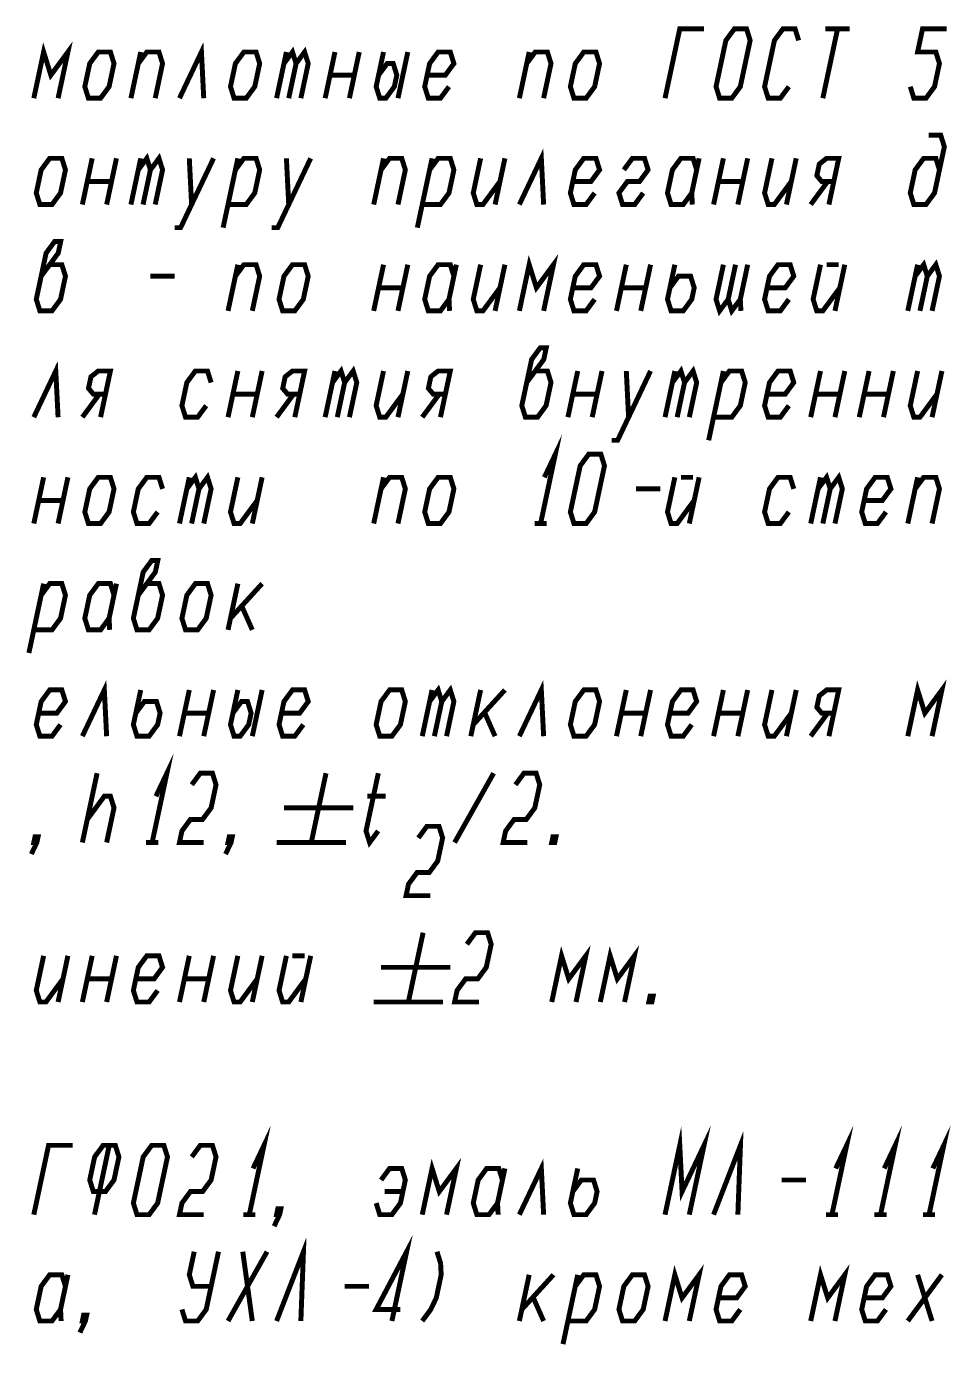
# Model space of a CAD drawing. Header units: millimetres. Extents: x 0 to 630, y 0 to 297.
# Drawn here: x 486.6 to 533.2, y 70.4 to 137 of the extents above; entities that cross this region are included whole.
import ezdxf

# ---------------------------------------------------------------- set-up
doc = ezdxf.new("R2010")
doc.units = ezdxf.units.MM
doc.header["$LTSCALE"] = 34.65
doc.layers.get('0').update_dxf_attribs({"linetype": 'CONTINUOUS'})

msp = doc.modelspace()

# ---------------------------------------------------------------- linework, layer by layer
at = {"color": 2, "linetype": 'CONTINUOUS', "const_width": 0.25}
for points in [[(518.8077686, 133.3911896), (519.5517023, 136.891181), (520.7767108, 136.891181)], [(521.5640186, 133.3911896), (521.3817554, 133.9745279), (521.8777112, 136.3078619), (522.3079523, 136.891181), (522.9204565, 136.891181), (523.1027197, 136.3078619), (522.6067639, 133.9745279), (522.1765228, 133.3911896), (521.5640186, 133.3911896)], [(525.5527368, 136.3078619), (525.3704736, 136.891181), (524.7579694, 136.891181), (524.3277283, 136.3078619), (523.8317725, 133.9745279), (524.0140356, 133.3911896), (524.6265015, 133.3911896), (525.0567426, 133.9745279)], [(527.5142194, 136.891181), (526.7702856, 133.3911896)], [(526.9017151, 136.891181), (528.1267236, 136.891181)], [(531.1817468, 133.9745279), (531.36401, 133.3911896), (531.9765143, 133.3911896), (532.4067554, 133.9745279), (532.6547333, 135.1411853), (532.4724701, 135.7245236), (531.5537329, 135.7245236), (531.8017108, 136.891181), (533.0267194, 136.891181)], [(486.9577771, 133.3911896), (487.4537329, 135.7245236), (487.8182593, 134.557847), (488.6787415, 135.7245236), (488.1827856, 133.3911896)], [(494.3077515, 133.3911896), (495.41625, 135.7245236), (495.53276, 133.3911896)], [(499.5797333, 135.1411853), (500.0099744, 135.7245236), (500.1922375, 135.1411853), (499.8202515, 133.3911896)], [(500.1922375, 135.1411853), (500.6224786, 135.7245236), (500.8047418, 135.1411853), (500.4327557, 133.3911896)], [(489.5317639, 133.9745279), (489.7140271, 133.3911896), (490.3265314, 133.3911896), (490.7567725, 133.9745279), (491.0047504, 135.1411853), (490.8224872, 135.7245236), (490.2099829, 135.7245236), (489.7797418, 135.1411853), (489.5317639, 133.9745279)], [(491.8577728, 133.3911896), (492.3537286, 135.7245236)], [(492.2297589, 135.1411853), (492.66, 135.7245236), (493.2724658, 135.7245236), (493.454729, 135.1411853), (493.0827814, 133.3911896)], [(496.8817767, 133.9745279), (497.0640015, 133.3911896), (497.6765057, 133.3911896), (498.1067468, 133.9745279), (498.3547247, 135.1411853), (498.1725, 135.7245236), (497.5599957, 135.7245236), (497.1297546, 135.1411853), (496.8817767, 133.9745279)], [(499.2077856, 133.3911896), (499.7037415, 135.7245236)], [(501.6577643, 133.3911896), (502.1537201, 135.7245236)], [(503.3787286, 135.7245236), (502.8827728, 133.3911896)], [(504.6037372, 135.7245236), (504.2317511, 133.9745279), (504.4140143, 133.3911896), (504.7202856, 133.3911896), (505.1505267, 133.9745279), (505.2744965, 134.557847), (505.0922333, 135.1411853), (504.7860004, 135.1411853), (504.3557593, 134.557847)], [(505.8287457, 135.7245236), (505.3327515, 133.3911896)], [(506.8057379, 134.557847), (507.7245135, 134.557847), (508.1547546, 135.1411853), (507.9724915, 135.7245236), (507.3599872, 135.7245236), (506.9297461, 135.1411853), (506.6817682, 133.9745279), (506.8640314, 133.3911896), (507.4765356, 133.3911896), (507.9067767, 133.9745279)], [(511.4577557, 133.3911896), (511.95375, 135.7245236)], [(511.8297418, 135.1411853), (512.2599829, 135.7245236), (512.8724872, 135.7245236), (513.0547504, 135.1411853), (512.6827643, 133.3911896)], [(514.0317426, 133.9745279), (514.2140057, 133.3911896), (514.82651, 133.3911896), (515.2567511, 133.9745279), (515.504729, 135.1411853), (515.3224658, 135.7245236), (514.71, 135.7245236), (514.2797589, 135.1411853), (514.0317426, 133.9745279)], [(501.9057422, 134.557847), (503.1307507, 134.557847)], [(532.6547333, 129.7738998), (532.4724701, 130.3572382), (531.8599658, 130.3572382), (531.4297247, 129.7738998), (531.1817468, 128.6072424), (531.36401, 128.0239041), (531.9765143, 128.0239041), (532.4067554, 128.6072424), (532.9027112, 130.9405765), (532.720448, 131.5238956), (532.1079822, 131.5238956)], [(492.2297589, 129.7738998), (492.66, 130.3572382), (492.8422247, 129.7738998), (492.4702771, 128.0239041)], [(492.8422247, 129.7738998), (493.2724658, 130.3572382), (493.454729, 129.7738998), (493.0827814, 128.0239041)], [(511.4577557, 128.0239041), (512.5662158, 130.3572382), (512.6827643, 128.0239041)], [(487.0817468, 128.6072424), (487.26401, 128.0239041), (487.8765143, 128.0239041), (488.3067554, 128.6072424), (488.5547333, 129.7738998), (488.3724701, 130.3572382), (487.7599658, 130.3572382), (487.3297247, 129.7738998), (487.0817468, 128.6072424)], [(489.4077557, 128.0239041), (489.90375, 130.3572382)], [(491.1287201, 130.3572382), (490.6327643, 128.0239041)], [(491.8577728, 128.0239041), (492.3537286, 130.3572382)], [(494.0597736, 126.8572275), (494.3660449, 126.8572275), (496.0287158, 130.3572382)], [(494.8037457, 130.3572382), (494.9202557, 128.0239041)], [(496.5097906, 126.8572275), (497.2537244, 130.3572382)], [(496.7577686, 128.0239041), (497.6765057, 128.0239041), (498.1067468, 128.6072424), (498.3547247, 129.7738998), (498.1725, 130.3572382), (497.5599957, 130.3572382), (497.1297546, 129.7738998)], [(498.9597693, 126.8572275), (499.2660406, 126.8572275), (500.92875, 130.3572382)], [(499.7037415, 130.3572382), (499.8202515, 128.0239041)], [(504.1077814, 128.0239041), (504.6037372, 130.3572382)], [(504.479729, 129.7738998), (504.9099701, 130.3572382), (505.5224744, 130.3572382), (505.7047375, 129.7738998), (505.3327515, 128.0239041)], [(506.3097821, 126.8572275), (507.0537158, 130.3572382)], [(506.55776, 128.0239041), (507.4765356, 128.0239041), (507.9067767, 128.6072424), (508.1547546, 129.7738998), (507.9724915, 130.3572382), (507.3599872, 130.3572382), (506.9297461, 129.7738998)], [(509.5037329, 130.3572382), (509.1317468, 128.6072424), (509.31401, 128.0239041), (509.6202814, 128.0239041), (510.4807635, 129.1905615)], [(510.7287415, 130.3572382), (510.2327856, 128.0239041)], [(514.1557507, 129.1905615), (515.0744879, 129.1905615), (515.504729, 129.7738998), (515.3224658, 130.3572382), (514.71, 130.3572382), (514.2797589, 129.7738998), (514.0317426, 128.6072424), (514.2140057, 128.0239041), (514.82651, 128.0239041), (515.2567511, 128.6072424)], [(516.7297375, 129.7738998), (517.1599786, 130.3572382), (517.7724829, 130.3572382), (517.9547461, 129.7738998), (517.524505, 129.1905615), (516.9120007, 129.1905615), (516.4817596, 128.6072424), (516.6640228, 128.0239041), (517.2765271, 128.0239041), (517.7067682, 128.6072424)], [(520.4047247, 129.7738998), (520.2225, 130.3572382), (519.6099957, 130.3572382), (519.1797546, 129.7738998), (518.9317767, 128.6072424), (519.1140015, 128.0239041), (519.7265057, 128.0239041), (520.1567468, 128.6072424)], [(520.5287329, 130.3572382), (520.1567468, 128.6072424), (520.1858936, 128.0239041)], [(521.2577856, 128.0239041), (521.7537415, 130.3572382)], [(522.97875, 130.3572382), (522.4827557, 128.0239041)], [(524.2037201, 130.3572382), (523.8317725, 128.6072424), (524.0140356, 128.0239041), (524.3202686, 128.0239041), (525.1807507, 129.1905615)], [(525.4287286, 130.3572382), (524.9327728, 128.0239041)], [(527.0765186, 128.0239041), (527.5724744, 130.3572382), (526.9599701, 130.3572382), (526.5917523, 130.0655594), (526.4677441, 129.4822403), (526.7119922, 129.1905615), (527.3244965, 129.1905615)], [(489.6557336, 129.1905615), (490.8807422, 129.1905615)], [(521.5057635, 129.1905615), (522.7307336, 129.1905615)], [(526.1577814, 128.0239041), (527.0182635, 129.1905615)], [(487.3297247, 124.4066144), (488.1902069, 125.5732718), (488.3142151, 126.1566101), (488.0079822, 126.1566101), (487.5777411, 125.5732718), (487.0817468, 123.2399377), (487.26401, 122.6566187), (487.8765143, 122.6566187), (488.3067554, 123.2399377), (488.5547333, 124.4066144), (488.3724701, 124.9899527), (487.7599658, 124.9899527)], [(511.4577557, 122.6566187), (511.95375, 124.9899527), (512.3182379, 123.8232761), (513.1787201, 124.9899527), (512.6827643, 122.6566187)], [(496.7577686, 122.6566187), (497.2537244, 124.9899527)], [(497.1297546, 124.4066144), (497.5599957, 124.9899527), (498.1725, 124.9899527), (498.3547247, 124.4066144), (497.9827771, 122.6566187)], [(499.3317554, 123.2399377), (499.5140186, 122.6566187), (500.1265228, 122.6566187), (500.5567639, 123.2399377), (500.8047418, 124.4066144), (500.6224786, 124.9899527), (500.0099744, 124.9899527), (499.5797333, 124.4066144), (499.3317554, 123.2399377)], [(504.1077814, 122.6566187), (504.6037372, 124.9899527)], [(505.8287457, 124.9899527), (505.3327515, 122.6566187)], [(508.1547546, 124.4066144), (507.9724915, 124.9899527), (507.3599872, 124.9899527), (506.9297461, 124.4066144), (506.6817682, 123.2399377), (506.8640314, 122.6566187), (507.4765356, 122.6566187), (507.9067767, 123.2399377)], [(508.2787244, 124.9899527), (507.9067767, 123.2399377), (507.935885, 122.6566187)], [(509.5037329, 124.9899527), (509.1317468, 123.2399377), (509.31401, 122.6566187), (509.6202814, 122.6566187), (510.4807635, 123.8232761)], [(510.7287415, 124.9899527), (510.2327856, 122.6566187)], [(514.1557507, 123.8232761), (515.0744879, 123.8232761), (515.504729, 124.4066144), (515.3224658, 124.9899527), (514.71, 124.9899527), (514.2797589, 124.4066144), (514.0317426, 123.2399377), (514.2140057, 122.6566187), (514.82651, 122.6566187), (515.2567511, 123.2399377)], [(516.3577515, 122.6566187), (516.8537457, 124.9899527)], [(518.0787158, 124.9899527), (517.58276, 122.6566187)], [(519.3037244, 124.9899527), (518.9317767, 123.2399377), (519.1140015, 122.6566187), (519.7265057, 122.6566187), (520.1567468, 123.2399377), (520.280755, 123.8232761), (520.0984918, 124.4066144), (519.4859875, 124.4066144), (519.0557465, 123.8232761)], [(521.7537415, 124.9899527), (521.3817554, 123.2399377), (521.5640186, 122.6566187), (521.9942596, 123.2399377), (522.1765228, 122.6566187), (522.6067639, 123.2399377), (522.97875, 124.9899527)], [(522.3662457, 124.9899527), (521.9942596, 123.2399377)], [(523.9557422, 123.8232761), (524.8745178, 123.8232761), (525.3047589, 124.4066144), (525.1224957, 124.9899527), (524.5099915, 124.9899527), (524.0797504, 124.4066144), (523.8317725, 123.2399377), (524.0140356, 122.6566187), (524.6265015, 122.6566187), (525.0567426, 123.2399377)], [(526.6537372, 124.9899527), (526.2817511, 123.2399377), (526.4640143, 122.6566187), (526.7702856, 122.6566187), (527.6307678, 123.8232761)], [(526.9599701, 124.9899527), (527.5724744, 124.9899527)], [(527.8787457, 124.9899527), (527.3827515, 122.6566187)], [(531.0577771, 122.6566187), (531.5537329, 124.9899527)], [(531.4297247, 124.4066144), (531.8599658, 124.9899527), (532.042229, 124.4066144), (531.6702814, 122.6566187)], [(532.042229, 124.4066144), (532.4724701, 124.9899527), (532.6547333, 124.4066144), (532.2827856, 122.6566187)], [(492.8422247, 124.4066144), (494.0672333, 124.4066144)], [(504.3557593, 123.8232761), (505.5807678, 123.8232761)], [(516.6057678, 123.8232761), (517.8307379, 123.8232761)], [(522.6067639, 123.2399377), (522.6359106, 122.6566187)], [(511.8297418, 119.0393289), (512.690224, 120.2059863), (512.8142322, 120.7893246), (512.5079608, 120.7893246), (512.0777197, 120.2059863), (511.5817639, 117.8726523), (511.7640271, 117.2893332), (512.3765314, 117.2893332), (512.8067725, 117.8726523), (513.0547504, 119.0393289), (512.8724872, 119.622648), (512.2599829, 119.622648)], [(486.9577771, 117.2893332), (488.0662372, 119.622648), (488.1827856, 117.2893332)], [(490.3265314, 117.2893332), (490.8224872, 119.622648), (490.2099829, 119.622648), (489.8417267, 119.3309885), (489.717757, 118.7476501), (489.962005, 118.4559906), (490.5745093, 118.4559906)], [(495.9047461, 119.0393289), (495.7224829, 119.622648), (495.1099786, 119.622648), (494.6797375, 119.0393289), (494.4317596, 117.8726523), (494.6140228, 117.2893332), (495.2265271, 117.2893332), (495.6567682, 117.8726523)], [(496.7577686, 117.2893332), (497.2537244, 119.622648)], [(498.4787329, 119.622648), (497.9827771, 117.2893332)], [(500.1265228, 117.2893332), (500.6224786, 119.622648), (500.0099744, 119.622648), (499.6417181, 119.3309885), (499.5177484, 118.7476501), (499.7619965, 118.4559906), (500.3745007, 118.4559906)], [(501.6577643, 117.2893332), (502.1537201, 119.622648)], [(502.0297504, 119.0393289), (502.4599915, 119.622648), (502.6422546, 119.0393289), (502.2702686, 117.2893332)], [(502.6422546, 119.0393289), (503.0724957, 119.622648), (503.2547589, 119.0393289), (502.8827728, 117.2893332)], [(504.6037372, 119.622648), (504.2317511, 117.8726523), (504.4140143, 117.2893332), (504.7202856, 117.2893332), (505.5807678, 118.4559906)], [(505.8287457, 119.622648), (505.3327515, 117.2893332)], [(507.4765356, 117.2893332), (507.9724915, 119.622648), (507.3599872, 119.622648), (506.991731, 119.3309885), (506.8677612, 118.7476501), (507.1120093, 118.4559906), (507.7245135, 118.4559906)], [(513.9077728, 117.2893332), (514.4037286, 119.622648)], [(515.6287372, 119.622648), (515.1327814, 117.2893332)], [(516.1097736, 116.1226566), (516.4160449, 116.1226566), (518.0787158, 119.622648)], [(516.8537457, 119.622648), (516.9702557, 117.2893332)], [(518.8077686, 117.2893332), (519.3037244, 119.622648)], [(519.1797546, 119.0393289), (519.6099957, 119.622648), (519.7922589, 119.0393289), (519.4202728, 117.2893332)], [(519.7922589, 119.0393289), (520.2225, 119.622648), (520.4047247, 119.0393289), (520.0327771, 117.2893332)], [(521.0097693, 116.1226566), (521.7537415, 119.622648)], [(521.2577856, 117.2893332), (522.1765228, 117.2893332), (522.6067639, 117.8726523), (522.8547418, 119.0393289), (522.6724786, 119.622648), (522.0599744, 119.622648), (521.6297333, 119.0393289)], [(523.9557422, 118.4559906), (524.8745178, 118.4559906), (525.3047589, 119.0393289), (525.1224957, 119.622648), (524.5099915, 119.622648), (524.0797504, 119.0393289), (523.8317725, 117.8726523), (524.0140356, 117.2893332), (524.6265015, 117.2893332), (525.0567426, 117.8726523)], [(526.1577814, 117.2893332), (526.6537372, 119.622648)], [(527.8787457, 119.622648), (527.3827515, 117.2893332)], [(528.60776, 117.2893332), (529.1037158, 119.622648)], [(530.3287244, 119.622648), (529.8327686, 117.2893332)], [(531.5537329, 119.622648), (531.1817468, 117.8726523), (531.36401, 117.2893332), (531.6702814, 117.2893332), (532.5307635, 118.4559906)], [(532.7787415, 119.622648), (532.2827856, 117.2893332)], [(489.4077557, 117.2893332), (490.2682379, 118.4559906)], [(497.0057465, 118.4559906), (498.230755, 118.4559906)], [(499.2077856, 117.2893332), (500.0682678, 118.4559906)], [(506.55776, 117.2893332), (507.4182422, 118.4559906)], [(514.1557507, 118.4559906), (515.3807593, 118.4559906)], [(526.4057593, 118.4559906), (527.6307678, 118.4559906)], [(528.8557379, 118.4559906), (530.0807465, 118.4559906)], [(512.7193707, 114.2553625), (513.2735815, 115.4220392), (512.5296478, 111.9220285)], [(514.2140057, 111.9220285), (514.0317426, 112.5053668), (514.5277368, 114.8387009), (514.9579779, 115.4220392), (515.5704822, 115.4220392), (515.7527069, 114.8387009), (515.2567511, 112.5053668), (514.82651, 111.9220285), (514.2140057, 111.9220285)], [(486.9577771, 111.9220285), (487.4537329, 114.2553625)], [(488.6787415, 114.2553625), (488.1827856, 111.9220285)], [(489.5317639, 112.5053668), (489.7140271, 111.9220285), (490.3265314, 111.9220285), (490.7567725, 112.5053668), (491.0047504, 113.6720435), (490.8224872, 114.2553625), (490.2099829, 114.2553625), (489.7797418, 113.6720435), (489.5317639, 112.5053668)], [(493.454729, 113.6720435), (493.2724658, 114.2553625), (492.66, 114.2553625), (492.2297589, 113.6720435), (491.9817426, 112.5053668), (492.1640057, 111.9220285), (492.77651, 111.9220285), (493.2067511, 112.5053668)], [(494.3077515, 111.9220285), (494.8037457, 114.2553625)], [(494.6797375, 113.6720435), (495.1099786, 114.2553625), (495.2922418, 113.6720435), (494.9202557, 111.9220285)], [(495.2922418, 113.6720435), (495.7224829, 114.2553625), (495.9047461, 113.6720435), (495.53276, 111.9220285)], [(497.2537244, 114.2553625), (496.8817767, 112.5053668), (497.0640015, 111.9220285), (497.3702728, 111.9220285), (498.230755, 113.0887051)], [(498.4787329, 114.2553625), (497.9827771, 111.9220285)], [(504.1077814, 111.9220285), (504.6037372, 114.2553625)], [(504.479729, 113.6720435), (504.9099701, 114.2553625), (505.5224744, 114.2553625), (505.7047375, 113.6720435), (505.3327515, 111.9220285)], [(506.6817682, 112.5053668), (506.8640314, 111.9220285), (507.4765356, 111.9220285), (507.9067767, 112.5053668), (508.1547546, 113.6720435), (507.9724915, 114.2553625), (507.3599872, 114.2553625), (506.9297461, 113.6720435), (506.6817682, 112.5053668)], [(519.3037244, 114.2553625), (518.9317767, 112.5053668), (519.1140015, 111.9220285), (519.4202728, 111.9220285), (520.280755, 113.0887051)], [(519.6099957, 114.2553625), (520.2225, 114.2553625)], [(520.5287329, 114.2553625), (520.0327771, 111.9220285)], [(525.3047589, 113.6720435), (525.1224957, 114.2553625), (524.5099915, 114.2553625), (524.0797504, 113.6720435), (523.8317725, 112.5053668), (524.0140356, 111.9220285), (524.6265015, 111.9220285), (525.0567426, 112.5053668)], [(526.1577814, 111.9220285), (526.6537372, 114.2553625)], [(526.529729, 113.6720435), (526.9599701, 114.2553625), (527.1422333, 113.6720435), (526.7702856, 111.9220285)], [(527.1422333, 113.6720435), (527.5724744, 114.2553625), (527.7547375, 113.6720435), (527.3827515, 111.9220285)], [(528.8557379, 113.0887051), (529.7745135, 113.0887051), (530.2047546, 113.6720435), (530.0224915, 114.2553625), (529.4099872, 114.2553625), (528.9797461, 113.6720435), (528.7317682, 112.5053668), (528.9140314, 111.9220285), (529.5265356, 111.9220285), (529.9567767, 112.5053668)], [(531.0577771, 111.9220285), (531.5537329, 114.2553625)], [(531.4297247, 113.6720435), (531.8599658, 114.2553625), (532.4724701, 114.2553625), (532.6547333, 113.6720435), (532.2827856, 111.9220285)], [(517.3422418, 113.6720435), (518.5672504, 113.6720435)], [(487.205755, 113.0887051), (488.4307635, 113.0887051)], [(512.2233765, 111.9220285), (512.8358807, 111.9220285)], [(492.2297589, 108.3047388), (493.0902411, 109.4714154), (493.2142108, 110.0547537), (492.9079779, 110.0547537), (492.4777368, 109.4714154), (491.9817426, 107.1380814), (492.1640057, 106.554743), (492.77651, 106.554743), (493.2067511, 107.1380814), (493.454729, 108.3047388), (493.2724658, 108.8880771), (492.66, 108.8880771)], [(486.7097992, 105.3880856), (487.4537329, 108.8880771)], [(486.9577771, 106.554743), (487.8765143, 106.554743), (488.3067554, 107.1380814), (488.5547333, 108.3047388), (488.3724701, 108.8880771), (487.7599658, 108.8880771), (487.3297247, 108.3047388)], [(491.0047504, 108.3047388), (490.8224872, 108.8880771), (490.2099829, 108.8880771), (489.7797418, 108.3047388), (489.5317639, 107.1380814), (489.7140271, 106.554743), (490.3265314, 106.554743), (490.7567725, 107.1380814)], [(491.1287201, 108.8880771), (490.7567725, 107.1380814), (490.7858807, 106.554743)], [(494.4317596, 107.1380814), (494.6140228, 106.554743), (495.2265271, 106.554743), (495.6567682, 107.1380814), (495.9047461, 108.3047388), (495.7224829, 108.8880771), (495.1099786, 108.8880771), (494.6797375, 108.3047388), (494.4317596, 107.1380814)], [(497.2537244, 108.8880771), (496.7577686, 106.554743)], [(496.8817767, 107.1380814), (498.4787329, 108.8880771)], [(497.4651343, 107.7214197), (497.9827771, 106.554743)], [(489.4077557, 101.1874576), (490.5162158, 103.5207916), (490.6327643, 101.1874576)], [(511.4577557, 101.1874576), (512.5662158, 103.5207916), (512.6827643, 101.1874576)], [(531.0577771, 101.1874576), (531.5537329, 103.5207916), (531.9182593, 102.3541342), (532.7787415, 103.5207916), (532.2827856, 101.1874576)], [(487.205755, 102.3541342), (488.1244922, 102.3541342), (488.5547333, 102.9374533), (488.3724701, 103.5207916), (487.7599658, 103.5207916), (487.3297247, 102.9374533), (487.0817468, 101.7707959), (487.26401, 101.1874576), (487.8765143, 101.1874576), (488.3067554, 101.7707959)], [(492.3537286, 103.5207916), (491.9817426, 101.7707959), (492.1640057, 101.1874576), (492.77651, 101.1874576), (493.2067511, 101.7707959), (493.3307593, 102.3541342), (493.1484961, 102.9374533), (492.5359918, 102.9374533), (492.1057507, 102.3541342)], [(494.3077515, 101.1874576), (494.8037457, 103.5207916)], [(496.0287158, 103.5207916), (495.53276, 101.1874576)], [(497.2537244, 103.5207916), (496.8817767, 101.7707959), (497.0640015, 101.1874576), (497.3702728, 101.1874576), (497.8005139, 101.7707959), (497.9244836, 102.3541342), (497.7422589, 102.9374533), (497.4359875, 102.9374533), (497.0057465, 102.3541342)], [(498.4787329, 103.5207916), (497.9827771, 101.1874576)], [(499.4557635, 102.3541342), (500.3745007, 102.3541342), (500.8047418, 102.9374533), (500.6224786, 103.5207916), (500.0099744, 103.5207916), (499.5797333, 102.9374533), (499.3317554, 101.7707959), (499.5140186, 101.1874576), (500.1265228, 101.1874576), (500.5567639, 101.7707959)], [(504.2317511, 101.7707959), (504.4140143, 101.1874576), (505.0265186, 101.1874576), (505.4567596, 101.7707959), (505.7047375, 102.9374533), (505.5224744, 103.5207916), (504.9099701, 103.5207916), (504.479729, 102.9374533), (504.2317511, 101.7707959)], [(506.55776, 101.1874576), (507.0537158, 103.5207916)], [(506.9297461, 102.9374533), (507.3599872, 103.5207916), (507.5422504, 102.9374533), (507.1702643, 101.1874576)], [(507.5422504, 102.9374533), (507.9724915, 103.5207916), (508.1547546, 102.9374533), (507.7827686, 101.1874576)], [(509.5037329, 103.5207916), (509.0077771, 101.1874576)], [(509.1317468, 101.7707959), (510.7287415, 103.5207916)], [(514.0317426, 101.7707959), (514.2140057, 101.1874576), (514.82651, 101.1874576), (515.2567511, 101.7707959), (515.504729, 102.9374533), (515.3224658, 103.5207916), (514.71, 103.5207916), (514.2797589, 102.9374533), (514.0317426, 101.7707959)], [(516.3577515, 101.1874576), (516.8537457, 103.5207916)], [(518.0787158, 103.5207916), (517.58276, 101.1874576)], [(519.0557465, 102.3541342), (519.9744836, 102.3541342), (520.4047247, 102.9374533), (520.2225, 103.5207916), (519.6099957, 103.5207916), (519.1797546, 102.9374533), (518.9317767, 101.7707959), (519.1140015, 101.1874576), (519.7265057, 101.1874576), (520.1567468, 101.7707959)], [(521.2577856, 101.1874576), (521.7537415, 103.5207916)], [(522.97875, 103.5207916), (522.4827557, 101.1874576)], [(524.2037201, 103.5207916), (523.8317725, 101.7707959), (524.0140356, 101.1874576), (524.3202686, 101.1874576), (525.1807507, 102.3541342)], [(525.4287286, 103.5207916), (524.9327728, 101.1874576)], [(527.0765186, 101.1874576), (527.5724744, 103.5207916), (526.9599701, 103.5207916), (526.5917523, 103.2291321), (526.4677441, 102.6457938), (526.7119922, 102.3541342), (527.3244965, 102.3541342)], [(494.5557678, 102.3541342), (495.7807379, 102.3541342)], [(509.7151428, 102.3541342), (510.2327856, 101.1874576)], [(516.6057678, 102.3541342), (517.8307379, 102.3541342)], [(521.5057635, 102.3541342), (522.7307336, 102.3541342)], [(526.1577814, 101.1874576), (527.0182635, 102.3541342)], [(493.1193494, 98.1535062), (493.6735986, 99.3201636), (492.9296265, 95.8201721)], [(490.1517279, 99.3201636), (489.4077557, 95.8201721)], [(494.9277155, 98.7368445), (495.3579565, 99.3201636), (495.9704608, 99.3201636), (496.152724, 98.7368445), (495.9047461, 97.5701678), (495.474505, 96.9868295), (494.8620007, 96.9868295), (494.4317596, 96.4035104), (494.3077515, 95.8201721), (495.53276, 95.8201721)], [(501.7017151, 99.3201636), (500.9577814, 95.8201721)], [(504.3413013, 99.3201636), (503.7213373, 96.4035104), (503.9036005, 95.8201721), (504.3338416, 96.4035104)], [(508.1910919, 95.8201721), (510.1600342, 99.3201636)], [(511.261073, 98.7368445), (511.6913141, 99.3201636), (512.3037799, 99.3201636), (512.4860431, 98.7368445), (512.2380652, 97.5701678), (511.8078241, 96.9868295), (511.1953198, 96.9868295), (510.7650787, 96.4035104), (510.641109, 95.8201721), (511.8661176, 95.8201721)], [(489.6557336, 96.9868295), (490.5162158, 98.1535062), (490.8224872, 98.1535062), (491.0047504, 97.5701678), (490.6327643, 95.8201721)], [(503.787052, 98.1535062), (504.7058276, 98.1535062)], [(499.5797333, 97.5701678), (503.0797247, 97.5701678)], [(506.3610388, 96.0531921), (506.7912799, 96.6365305), (507.4037842, 96.6365305), (507.5860474, 96.0531921), (507.3380695, 94.8865347), (506.9078284, 94.3031964), (506.2953241, 94.3031964), (505.865083, 93.7198581), (505.7411133, 93.1365198), (506.9660834, 93.1365198)], [(487.1108936, 95.8201721), (486.9577771, 95.8201721), (487.019762, 96.1118317), (487.1728784, 96.1118317), (487.1108936, 95.8201721), (486.8337689, 95.2368338)], [(496.910885, 95.8201721), (496.7577686, 95.8201721), (496.8197534, 96.1118317), (496.9728699, 96.1118317), (496.910885, 95.8201721), (496.6337604, 95.2368338)], [(513.2442426, 95.8201721), (513.0910876, 95.8201721), (513.153111, 96.1118317), (513.3062274, 96.1118317), (513.2442426, 95.8201721)], [(492.6233936, 95.8201721), (493.2358978, 95.8201721)], [(499.2077856, 95.8201721), (502.7077771, 95.8201721)], [(506.6017108, 91.269245), (505.8577771, 87.7692343)], [(508.8110559, 90.6859067), (509.241297, 91.269245), (509.8538013, 91.269245), (510.0360645, 90.6859067), (509.7880865, 89.51923), (509.3578455, 88.9359109), (508.7453412, 88.9359109), (508.3151001, 88.3525726), (508.1910919, 87.7692343), (509.4161005, 87.7692343)], [(513.0910876, 87.7692343), (513.5870819, 90.1025684), (513.9515698, 88.9359109), (514.812052, 90.1025684), (514.3160962, 87.7692343)], [(515.5411047, 87.7692343), (516.0370605, 90.1025684), (516.4015869, 88.9359109), (517.2620691, 90.1025684), (516.7661133, 87.7692343)], [(487.4537329, 90.1025684), (487.0817468, 88.3525726), (487.26401, 87.7692343), (487.5702814, 87.7692343), (488.4307635, 88.9359109)], [(488.6787415, 90.1025684), (488.1827856, 87.7692343)], [(489.4077557, 87.7692343), (489.90375, 90.1025684)], [(491.1287201, 90.1025684), (490.6327643, 87.7692343)], [(492.1057507, 88.9359109), (493.0244879, 88.9359109), (493.454729, 89.51923), (493.2724658, 90.1025684), (492.66, 90.1025684), (492.2297589, 89.51923), (491.9817426, 88.3525726), (492.1640057, 87.7692343), (492.77651, 87.7692343), (493.2067511, 88.3525726)], [(494.3077515, 87.7692343), (494.8037457, 90.1025684)], [(496.0287158, 90.1025684), (495.53276, 87.7692343)], [(497.2537244, 90.1025684), (496.8817767, 88.3525726), (497.0640015, 87.7692343), (497.3702728, 87.7692343), (498.230755, 88.9359109)], [(498.4787329, 90.1025684), (497.9827771, 87.7692343)], [(499.7037415, 90.1025684), (499.3317554, 88.3525726), (499.5140186, 87.7692343), (499.8202515, 87.7692343), (500.6807336, 88.9359109)], [(500.0099744, 90.1025684), (500.6224786, 90.1025684)], [(500.92875, 90.1025684), (500.4327557, 87.7692343)], [(504.479729, 89.51923), (507.9797589, 89.51923)], [(489.6557336, 88.9359109), (490.8807422, 88.9359109)], [(494.5557678, 88.9359109), (495.7807379, 88.9359109)], [(518.1442383, 87.7692343), (517.9910834, 87.7692343), (518.0531067, 88.0609131), (518.2062231, 88.0609131), (518.1442383, 87.7692343)], [(504.1077814, 87.7692343), (507.6077728, 87.7692343)], [(498.0193451, 79.3679974), (498.5735944, 80.5346548), (497.8296606, 77.0346634)], [(518.8077686, 77.0346634), (519.5517023, 80.5346548), (519.6682507, 78.2013208), (520.7767108, 80.5346548), (520.0327771, 77.0346634)], [(527.4193579, 79.3679974), (527.9736072, 80.5346548), (527.229635, 77.0346634)], [(529.869375, 79.3679974), (530.4235858, 80.5346548), (529.6796521, 77.0346634)], [(532.3193536, 79.3679974), (532.8736029, 80.5346548), (532.1296307, 77.0346634)], [(486.9577771, 77.0346634), (487.7017108, 80.5346548), (488.9267194, 80.5346548)], [(490.4579608, 80.5346548), (490.0277197, 79.9513358), (489.7797418, 78.7846591), (489.962005, 78.2013208), (490.5745093, 78.2013208), (491.0047504, 78.7846591), (491.2527283, 79.9513358), (491.0704651, 80.5346548), (490.4579608, 80.5346548)], [(490.7642322, 80.5346548), (490.02026, 77.0346634)], [(492.1640057, 77.0346634), (491.9817426, 77.6180017), (492.4777368, 79.9513358), (492.9079779, 80.5346548), (493.5204822, 80.5346548), (493.7027069, 79.9513358), (493.2067511, 77.6180017), (492.77651, 77.0346634), (492.1640057, 77.0346634)], [(494.9277155, 79.9513358), (495.3579565, 80.5346548), (495.9704608, 80.5346548), (496.152724, 79.9513358), (495.9047461, 78.7846591), (495.474505, 78.2013208), (494.8620007, 78.2013208), (494.4317596, 77.6180017), (494.3077515, 77.0346634), (495.53276, 77.0346634)], [(521.2577856, 77.0346634), (522.6142236, 80.5346548), (522.4827557, 77.0346634)], [(504.2317511, 77.6180017), (504.4140143, 77.0346634), (505.0265186, 77.0346634), (505.4567596, 77.6180017), (505.7047375, 78.7846591), (505.5224744, 79.3679974), (504.9099701, 79.3679974), (504.479729, 78.7846591)], [(506.55776, 77.0346634), (507.0537158, 79.3679974), (507.4182422, 78.2013208), (508.2787244, 79.3679974), (507.7827686, 77.0346634)], [(510.6047333, 78.7846591), (510.4224701, 79.3679974), (509.8099658, 79.3679974), (509.3797247, 78.7846591), (509.1317468, 77.6180017), (509.31401, 77.0346634), (509.9265143, 77.0346634), (510.3567554, 77.6180017)], [(510.7287415, 79.3679974), (510.3567554, 77.6180017), (510.3859021, 77.0346634)], [(511.4577557, 77.0346634), (512.5662158, 79.3679974), (512.6827643, 77.0346634)], [(514.4037286, 79.3679974), (514.0317426, 77.6180017), (514.2140057, 77.0346634), (514.82651, 77.0346634), (515.2567511, 77.6180017), (515.3807593, 78.2013208), (515.1984961, 78.7846591), (514.5859918, 78.7846591), (514.1557507, 78.2013208)], [(524.6922546, 78.7846591), (525.9172247, 78.7846591)], [(504.6619922, 78.2013208), (505.5807678, 78.2013208)], [(499.3609021, 77.0346634), (499.2077856, 77.0346634), (499.2697705, 77.3263229), (499.422887, 77.3263229), (499.3609021, 77.0346634), (499.0837775, 76.4513251)], [(497.5233893, 77.0346634), (498.1358936, 77.0346634)], [(526.9234021, 77.0346634), (527.5359064, 77.0346634)], [(529.3733807, 77.0346634), (529.985885, 77.0346634)], [(531.8233978, 77.0346634), (532.4359021, 77.0346634)], [(505.0265186, 71.6673779), (505.7704523, 75.1673694), (504.2317511, 72.2507162), (505.4567596, 72.2507162)], [(499.2077856, 71.6673779), (500.5642236, 75.1673694), (500.4327557, 71.6673779)], [(494.4317596, 72.2507162), (494.6140228, 71.6673779), (495.2265271, 71.6673779), (495.6567682, 72.2507162), (496.2767322, 75.1673694)], [(495.0517236, 75.1673694), (494.8037457, 74.000712), (494.9860089, 73.4173737), (495.9047461, 73.4173737)], [(496.7577686, 71.6673779), (498.7267108, 75.1673694)], [(497.5017023, 75.1673694), (497.9827771, 71.6673779)], [(507.3017322, 75.1673694), (507.4839569, 74.5840503), (507.5131036, 74.000712), (507.2651257, 72.8340353), (506.9880011, 72.2507162), (506.55776, 71.6673779)], [(488.5547333, 73.4173737), (488.3724701, 74.000712), (487.7599658, 74.000712), (487.3297247, 73.4173737), (487.0817468, 72.2507162), (487.26401, 71.6673779), (487.8765143, 71.6673779), (488.3067554, 72.2507162)], [(488.6787415, 74.000712), (488.3067554, 72.2507162), (488.3359021, 71.6673779)], [(511.95375, 74.000712), (511.4577557, 71.6673779)], [(511.5817639, 72.2507162), (513.1787201, 74.000712)], [(513.6597949, 70.5007013), (514.4037286, 74.000712)], [(513.9077728, 71.6673779), (514.82651, 71.6673779), (515.2567511, 72.2507162), (515.504729, 73.4173737), (515.3224658, 74.000712), (514.71, 74.000712), (514.2797589, 73.4173737)], [(516.4817596, 72.2507162), (516.6640228, 71.6673779), (517.2765271, 71.6673779), (517.7067682, 72.2507162), (517.9547461, 73.4173737), (517.7724829, 74.000712), (517.1599786, 74.000712), (516.7297375, 73.4173737), (516.4817596, 72.2507162)], [(518.8077686, 71.6673779), (519.3037244, 74.000712), (519.6682507, 72.8340353), (520.5287329, 74.000712), (520.0327771, 71.6673779)], [(521.5057635, 72.8340353), (522.4245007, 72.8340353), (522.8547418, 73.4173737), (522.6724786, 74.000712), (522.0599744, 74.000712), (521.6297333, 73.4173737), (521.3817554, 72.2507162), (521.5640186, 71.6673779), (522.1765228, 71.6673779), (522.6067639, 72.2507162)], [(526.1577814, 71.6673779), (526.6537372, 74.000712), (527.0182635, 72.8340353), (527.8787457, 74.000712), (527.3827515, 71.6673779)], [(528.8557379, 72.8340353), (529.7745135, 72.8340353), (530.2047546, 73.4173737), (530.0224915, 74.000712), (529.4099872, 74.000712), (528.9797461, 73.4173737), (528.7317682, 72.2507162), (528.9140314, 71.6673779), (529.5265356, 71.6673779), (529.9567767, 72.2507162)], [(531.0577771, 71.6673779), (532.7787415, 74.000712)], [(531.5537329, 74.000712), (532.2827856, 71.6673779)], [(502.6422546, 73.4173737), (503.8672247, 73.4173737)], [(512.1651215, 72.8340353), (512.6827643, 71.6673779)], [(489.5609106, 71.6673779), (489.4077557, 71.6673779), (489.4697791, 71.9590375), (489.6228955, 71.9590375), (489.5609106, 71.6673779), (489.283786, 71.0840396)]]:
    msp.add_lwpolyline(points, dxfattribs=at)

doc.saveas('drawing.dxf')
